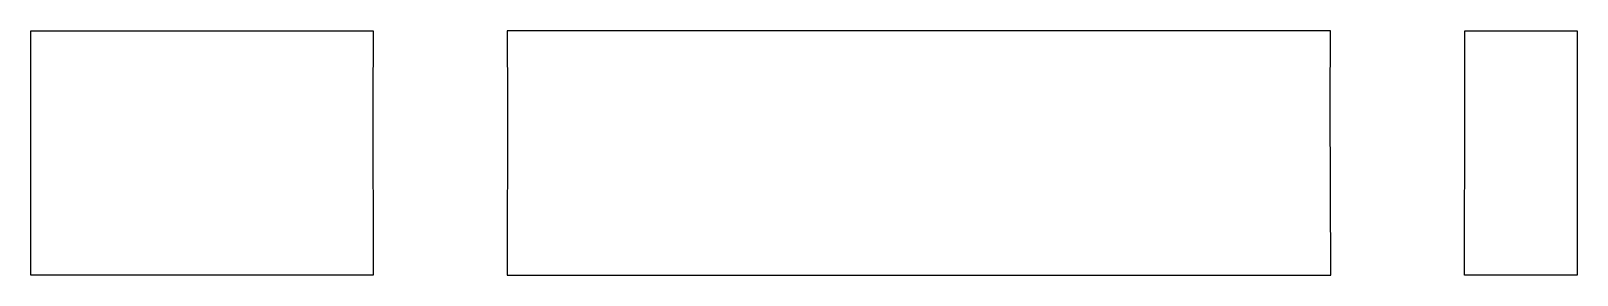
# Model space of a CAD drawing. Header units: metres. Extents: x -18.5 to 13.8, y -1.1 to 46.5.
# Drawn here: x -18.55 to 13.75, y -1.1 to 4 of the extents above.
import ezdxf

# ---------------------------------------------------------------- set-up
doc = ezdxf.new("R2010")
doc.units = ezdxf.units.M

msp = doc.modelspace()

# ---------------------------------------------------------------- linework, layer by layer
for p, q in [((-18.55, 3.789), (-18.55, 4)), ((-18.55, 4), (-11.56, 4)), ((-11.56, 4), (-11.402, 4)), ((-11.402, 4), (-11.406, 2.476)), ((5.911, 4), (-8.598, 4)), ((-8.598, 4), (-8.594, 2.476)), ((8.598, 4), (5.911, 4)), ((8.594, 2.476), (8.598, 4)), ((11.406, 2.476), (11.402, 4)), ((11.402, 4), (11.47, 4)), ((11.47, 4), (13.75, 4)), ((13.75, 4), (13.75, 1.843)), ((-18.55, 1.843), (-18.55, 3.789)), ((-11.406, 2.476), (-11.397, -1.1)), ((-8.594, 2.476), (-8.603, -1.1)), ((8.603, -1.1), (8.594, 2.476)), ((11.397, -1.1), (11.406, 2.476)), ((-18.55, -0.486), (-18.55, 1.843)), ((13.75, 1.843), (13.75, -1.1)), ((-18.55, -0.553), (-18.55, -0.486)), ((-18.55, -0.602), (-18.55, -0.553)), ((-18.55, -0.633), (-18.55, -0.602)), ((-18.55, -0.919), (-18.55, -0.633)), ((-18.55, -0.937), (-18.55, -0.919)), ((-18.55, -1.1), (-18.55, -0.937)), ((-18.32, -1.1), (-18.55, -1.1)), ((-17.804, -1.1), (-18.32, -1.1)), ((-12.616, -1.1), (-17.804, -1.1)), ((-11.952, -1.1), (-12.616, -1.1)), ((-11.397, -1.1), (-11.952, -1.1)), ((-11.952, -1.1), (-11.952, -1.1)), ((-8.603, -1.1), (-2.747, -1.1)), ((-2.747, -1.1), (8.603, -1.1)), ((-2.747, -1.1), (-2.747, -1.1)), ((11.628, -1.1), (11.397, -1.1)), ((11.855, -1.1), (11.628, -1.1)), ((11.628, -1.1), (11.628, -1.1)), ((11.967, -1.1), (11.855, -1.1)), ((13.75, -1.1), (11.967, -1.1))]:
    msp.add_line(p, q)

doc.saveas('drawing.dxf')
